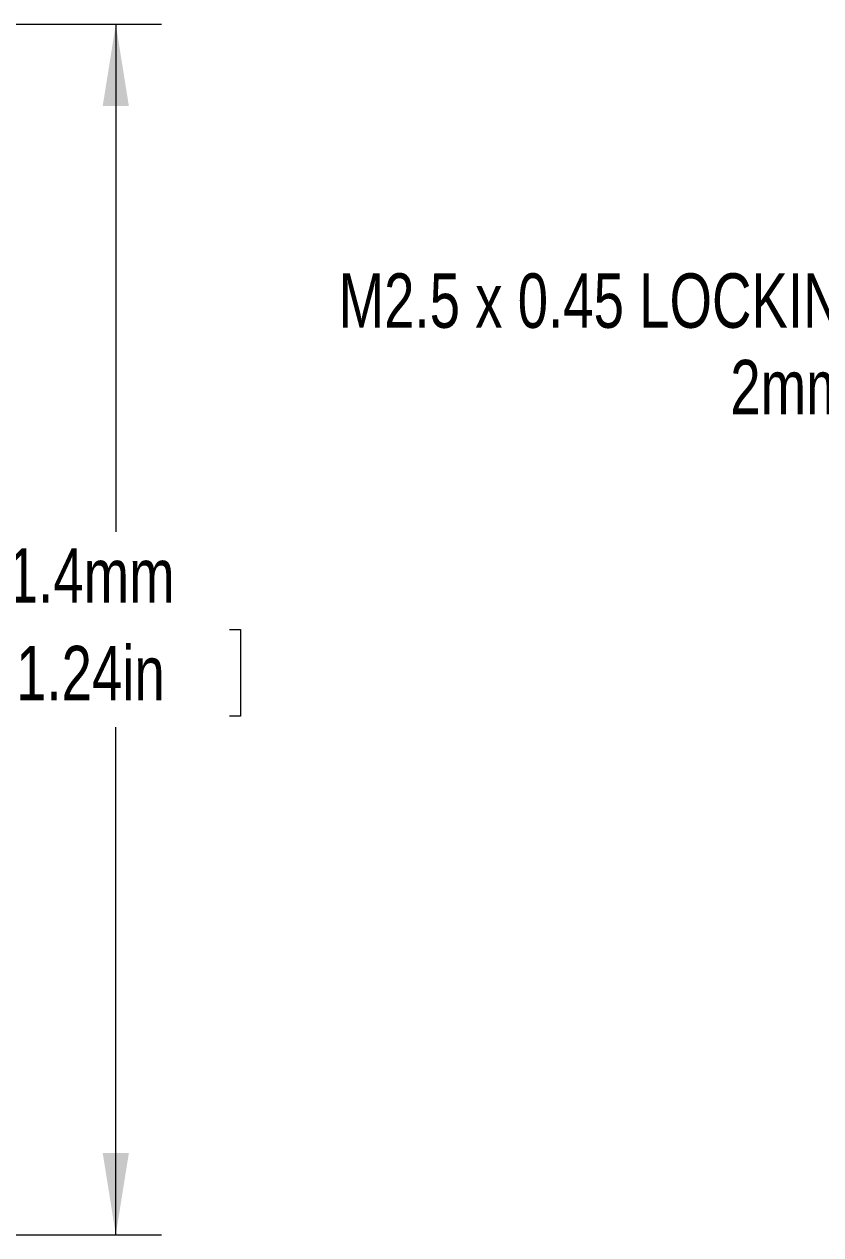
# Model space of a CAD drawing. Header units: millimetres. Extents: x 2 to 278, y 1 to 215.
# Drawn here: x 63.24 to 94.2, y 75.32 to 122.38 of the extents above; entities that cross this region are included whole.
import ezdxf

# ---------------------------------------------------------------- set-up
doc = ezdxf.new("R2010")
doc.units = ezdxf.units.MM
doc.styles.add('SLDTEXTSTYLE0', font='TXT', dxfattribs={"width": 0.75})
doc.dimstyles.new('SLDDIMSTYLE1', dxfattribs={"dimtxt": 2.116667, "dimasz": 3.175, "dimexe": 0, "dimexo": 0.0625, "dimgap": 0.529167, "dimtad": 0, "dimtih": 1, "dimtoh": 1, "dimdec": 1, "dimlfac": 0.666667, "dimrnd": 1e-09, "dimzin": 12, "dimdsep": 46, "dimtxsty": 'SLDTEXTSTYLE0', "dimsah": 1, "dimcen": 0.09, "dimadec": 0, "dimazin": 3, "dimtfac": 1, "dimtdec": 1, "dimtofl": 0, "dimtmove": 0, "dimatfit": 3, "dimfxl": 1, "dimfrac": 2, "dimtolj": 1, "dimtzin": 12, "dimarcsym": 0})
doc.dimstyles.new('SLDDIMSTYLE2', dxfattribs={"dimtxt": 2.116667, "dimasz": 3.175, "dimexe": 0, "dimexo": 0.0625, "dimgap": 0.529167, "dimtad": 0, "dimtih": 1, "dimtoh": 1, "dimdec": 1, "dimlfac": 0.666667, "dimrnd": 1e-09, "dimzin": 12, "dimdsep": 46, "dimtxsty": 'SLDTEXTSTYLE0', "dimsah": 1, "dimcen": 0, "dimadec": 0, "dimazin": 3, "dimtfac": 1, "dimtdec": 1, "dimtofl": 0, "dimtmove": 0, "dimatfit": 3, "dimfxl": 1, "dimfrac": 2, "dimtolj": 1, "dimtzin": 12, "dimarcsym": 0})

# ---------------------------------------------------------------- blocks, each defined once
blk = doc.blocks.new('_D_4')
at = {"color": 7, "linetype": 'Continuous', "lineweight": 0}
for p, q in [((119.057, 111.645), (115.247, 111.645)), ((121.463, 102.666), (119.057, 111.645))]:
    blk.add_line(p, q, dxfattribs=at)
blk.add_solid([(121.463, 102.666), (121.132, 105.864), (120.151, 105.601)], dxfattribs=at)
at = {"color": 7, "linetype": 'Continuous', "lineweight": 0, "char_height": 2.11667, "attachment_point": 1, "style": 'SLDTEXTSTYLE0'}
for s, insert in [('M2.5 x 0.45 LOCKING SCREW', (75.46, 112.691)), ('2mm [5/64in] HEX', (90.684, 109.328))]:
    blk.add_mtext(s, dxfattribs=dict(at, insert=insert))
blk = doc.blocks.new('_D_7')
at = {"color": 7, "linetype": 'Continuous', "lineweight": 0}
for p, q in [((49.057, 122.376), (68.576, 122.376)), ((66.798, 122.376), (66.798, 102.641)), ((62.383, 98.849), (61.953, 98.849)), ((61.953, 98.849), (61.953, 95.486)), ((71.213, 98.849), (71.642, 98.849)), ((71.642, 98.849), (71.642, 95.486)), ((61.953, 95.486), (62.383, 95.486)), ((66.798, 75.322), (66.798, 95.057)), ((71.642, 95.486), (71.213, 95.486)), ((56.475, 75.322), (68.576, 75.322))]:
    blk.add_line(p, q, dxfattribs=at)
for points in [[(66.798, 122.376), (66.29, 119.201), (67.306, 119.201)], [(66.798, 75.322), (67.306, 78.497), (66.29, 78.497)]]:
    blk.add_solid(points, dxfattribs=at)
at = {"color": 7, "linetype": 'Continuous', "lineweight": 0, "char_height": 2.1167, "attachment_point": 1, "style": 'SLDTEXTSTYLE0'}
for s, insert in [('31.4mm', (61.416, 102.007)), ('1.24in', (62.919, 98.214))]:
    blk.add_mtext(s, dxfattribs=dict(at, insert=insert))

msp = doc.modelspace()

# ---------------------------------------------------------------- dimensions: what is measured, and where the dimension line sits
at = {"color": 7, "linetype": 'Continuous', "lineweight": 0}
dim = msp.add_linear_dim(base=(66.798, 75.322), p1=(47.787, 122.376), p2=(55.205, 75.322), angle=90, dimstyle='SLDDIMSTYLE1', dxfattribs=at)
dim.commit()
dim.dimension.update_dxf_attribs({"geometry": '_D_7', "text_midpoint": (66.798, 98.849), "dimtype": 160})
dim = msp.add_diameter_dim_2p(p1=(123.21, 96.146), p2=(121.463, 102.666), text='M2.5 x 0.45 LOCKING SCREW\\P2mm [5/64in] HEX', dimstyle='SLDDIMSTYLE2', override={"dimpost": '<>'}, dxfattribs=at)
dim.commit()
dim.dimension.update_dxf_attribs({"geometry": '_D_4', "text_midpoint": (94.957, 111.645), "dimtype": 163})

doc.saveas('drawing.dxf')
